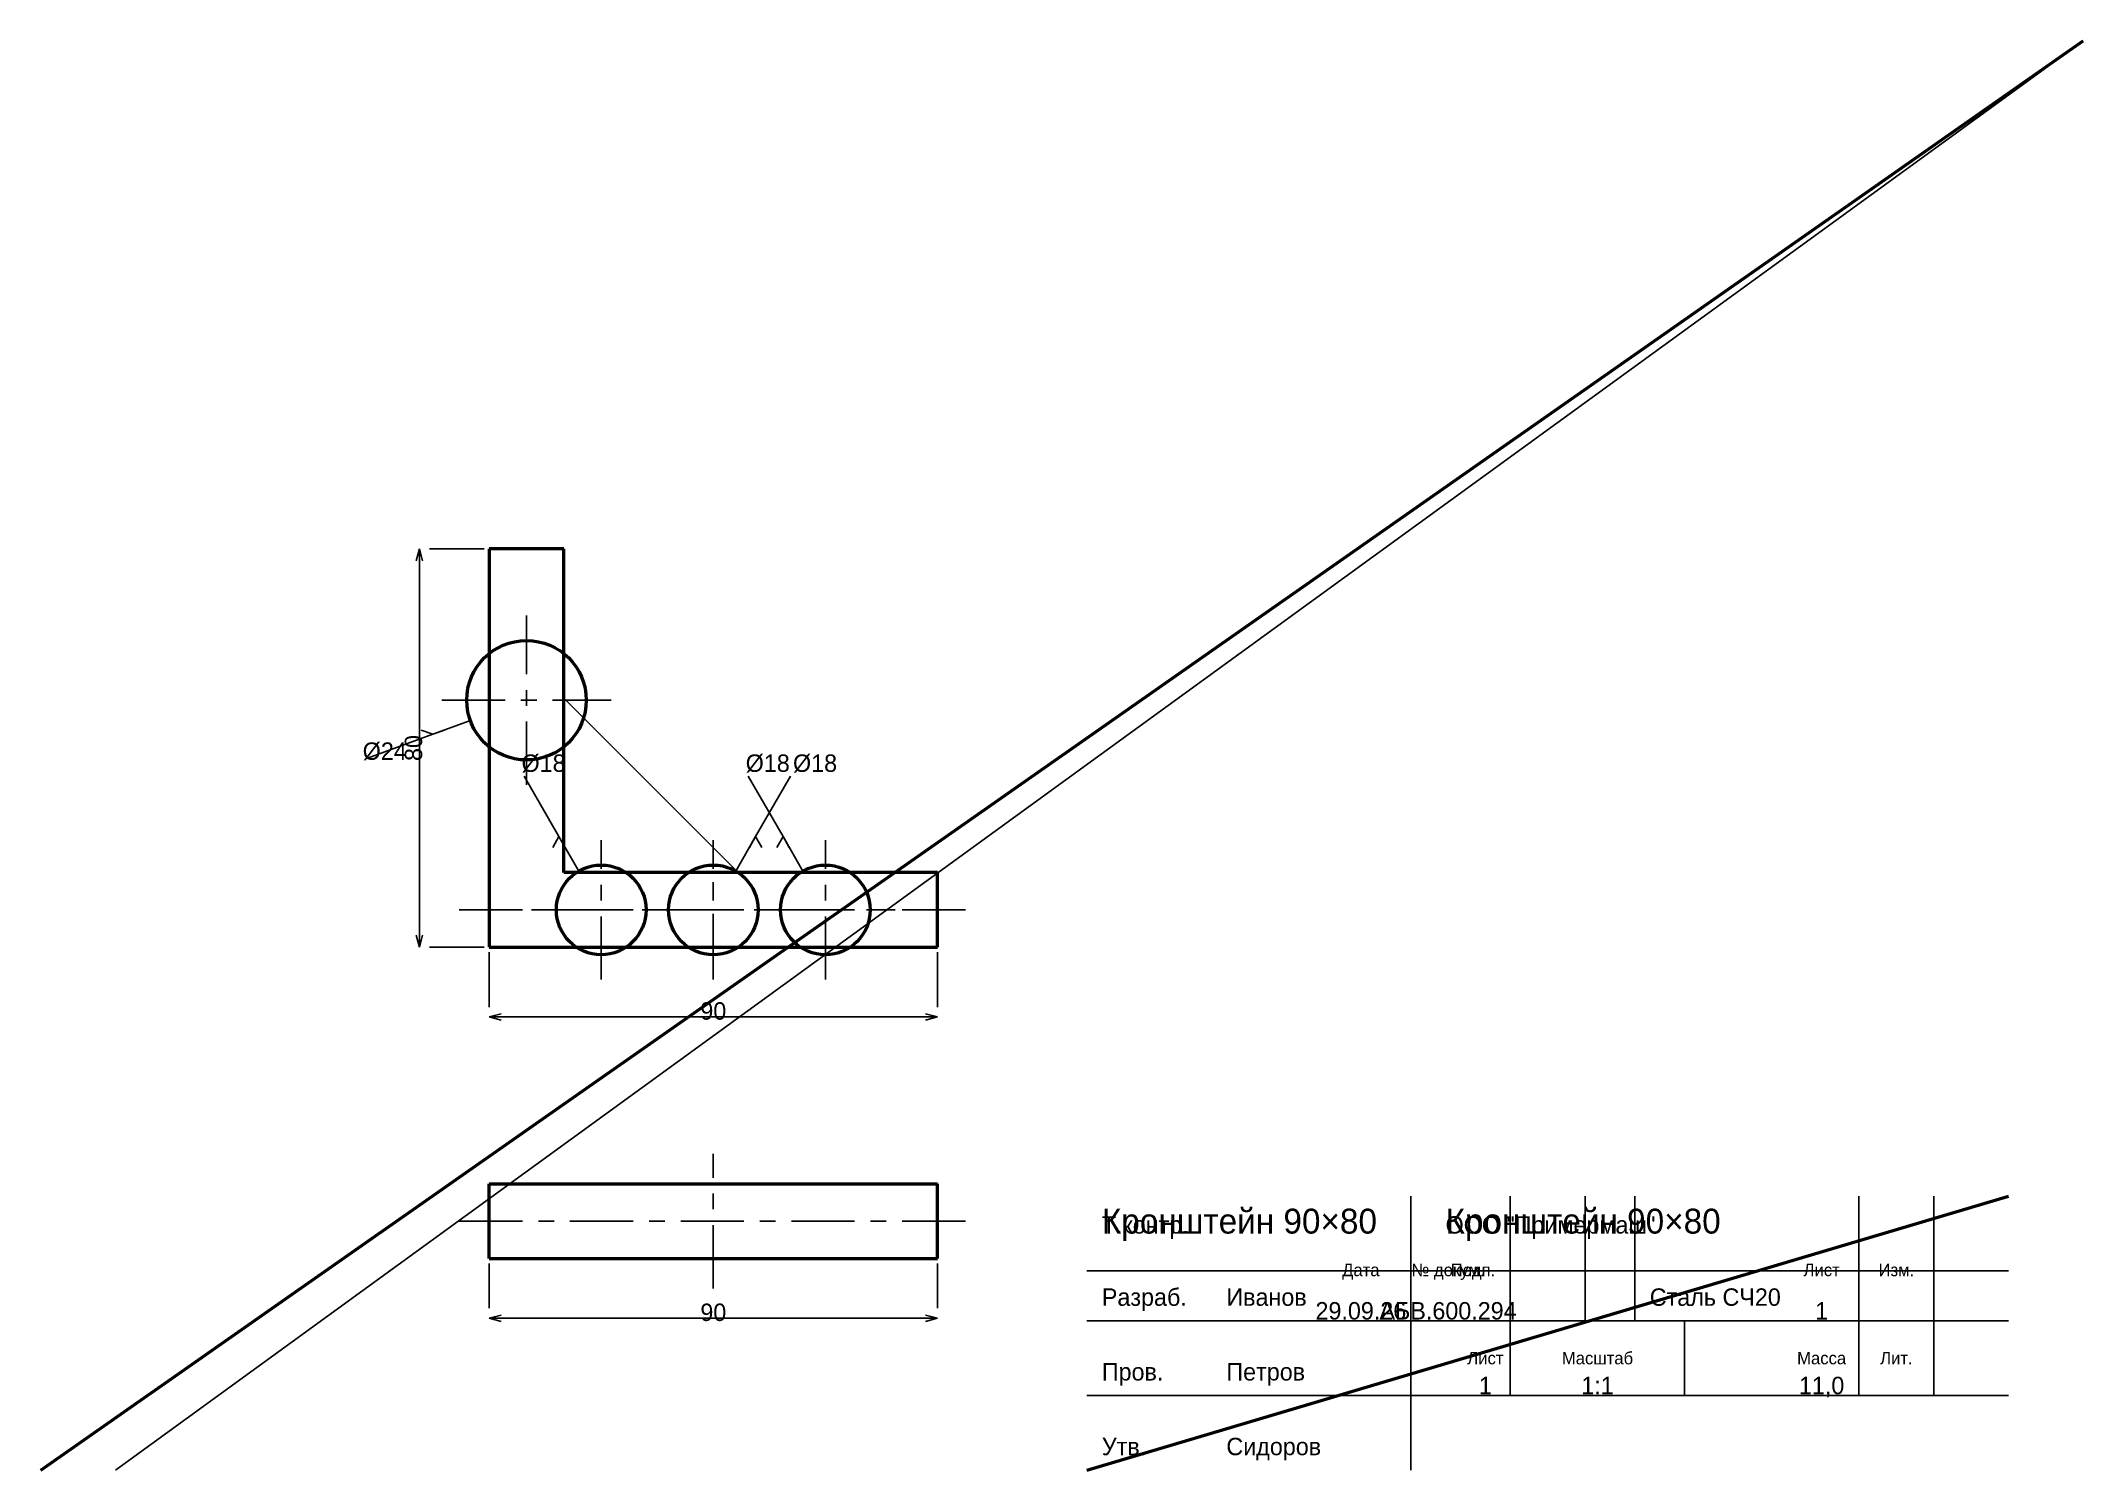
# Model space of a CAD drawing. Header units: millimetres. Extents: x 5 to 415, y 5 to 292.
import ezdxf
from ezdxf.enums import TextEntityAlignment as Align

# ---------------------------------------------------------------- set-up
doc = ezdxf.new("R2010")
doc.units = ezdxf.units.MM
doc.linetypes.add('CENTER', pattern=[22.225, 12.7, -3.175, 3.175, -3.175])
doc.linetypes.add('DASHED', pattern=[9, 6, -3])
for name, color, linetype, lineweight in [('AXIS', 7, 'CENTER', 25), ('DIMS', 7, 'CONTINUOUS', 25), ('MAIN', 7, 'CONTINUOUS', 50), ('TEXT', 7, 'CONTINUOUS', 25), ('THIN', 7, 'CONTINUOUS', 25)]:
    doc.layers.add(name, color=color, linetype=linetype, lineweight=lineweight)

msp = doc.modelspace()

# ---------------------------------------------------------------- linework, layer by layer
at = {"layer": 'AXIS', "linetype": 'CENTER', "lineweight": 25}
for p, q in [((102.5, 142.6), (102.5, 176.6)), ((85.5, 159.6), (119.5, 159.6)), ((117.5, 103.5), (117.5, 131.5)), ((140, 103.5), (140, 131.5)), ((162.5, 103.5), (162.5, 131.5)), ((140, 104), (140, 131)), ((89, 117.5), (191, 117.5)), ((103.5, 117.5), (131.5, 117.5)), ((126, 117.5), (154, 117.5)), ((148.5, 117.5), (176.5, 117.5)), ((140, 41.5), (140, 68.5)), ((89, 55), (191, 55))]:
    msp.add_line(p, q, dxfattribs=at)
at = {"layer": 'DIMS', "linetype": 'CONTINUOUS', "lineweight": 25}
for p, q in [((81, 190), (80.353, 187.585)), ((81, 110), (81, 190)), ((81, 190), (81.647, 187.585)), ((94, 190), (83, 190)), ((83.706, 152.76), (70.55, 147.971)), ((83.706, 152.76), (81.357, 153.615)), ((91.224, 155.496), (83.706, 152.76)), ((83.706, 152.76), (86.055, 153.615)), ((109, 132.222), (102, 144.347)), ((154, 132.222), (147, 144.347)), ((148.5, 132.222), (155.5, 144.347)), ((109, 132.222), (107.75, 130.057)), ((113, 125.294), (109, 132.222)), ((109, 132.222), (110.25, 130.057)), ((144.5, 125.294), (148.5, 132.222)), ((148.5, 132.222), (147.25, 130.057)), ((148.5, 132.222), (149.75, 130.057)), ((154, 132.222), (152.75, 130.057)), ((158, 125.294), (154, 132.222)), ((154, 132.222), (155.25, 130.057)), ((81, 110), (80.353, 112.415)), ((81, 110), (81.647, 112.415)), ((94, 110), (83, 110)), ((95, 109), (95, 98)), ((185, 109), (185, 98)), ((95, 96), (97.415, 96.647)), ((95, 96), (185, 96)), ((95, 96), (97.415, 95.353)), ((185, 96), (182.585, 96.647)), ((185, 96), (182.585, 95.353)), ((95, 46.5), (95, 37.5)), ((185, 46.5), (185, 37.5)), ((95, 35.5), (97.415, 36.147)), ((95, 35.5), (185, 35.5)), ((95, 35.5), (97.415, 34.853)), ((185, 35.5), (182.585, 36.147)), ((185, 35.5), (182.585, 34.853))]:
    msp.add_line(p, q, dxfattribs=at)
at = {"layer": 'MAIN', "linetype": 'CONTINUOUS', "lineweight": 50}
for p, q in [((5, 5), (415, 292)), ((110, 190), (95, 190)), ((95, 190), (95, 110)), ((110, 125), (110, 190)), ((185, 125), (110, 125)), ((185, 110), (185, 125)), ((95, 110), (185, 110)), ((95, 62.5), (185, 62.5)), ((95, 47.5), (95, 62.5)), ((185, 47.5), (185, 62.5)), ((215, 5), (400, 60)), ((95, 47.5), (185, 47.5))]:
    msp.add_line(p, q, dxfattribs=at)
for centre, radius in [((102.5, 159.6), 12), ((117.5, 117.5), 9), ((140, 117.5), 9), ((162.5, 117.5), 9)]:
    msp.add_circle(centre, radius, dxfattribs=at)
at = {"layer": 'THIN', "linetype": 'CONTINUOUS', "lineweight": 25}
for p, q in [((20, 5), (415, 292)), ((145, 125), (110, 160)), ((110, 125), (145, 125)), ((280, 5), (280, 60)), ((300, 35), (300, 60)), ((315, 35), (315, 60)), ((325, 35), (325, 60)), ((370, 35), (370, 60)), ((385, 35), (385, 60)), ((215, 45), (400, 45)), ((215, 35), (400, 35)), ((300, 20), (300, 35)), ((335, 20), (335, 35)), ((370, 20), (370, 35)), ((385, 20), (385, 35)), ((215, 20), (400, 20))]:
    msp.add_line(p, q, dxfattribs=at)
at = {"layer": 'THIN', "linetype": 'DASHED', "lineweight": 25}
for p, q in [((108.5, 62.5), (126.5, 62.5)), ((131, 62.5), (149, 62.5)), ((153.5, 62.5), (171.5, 62.5))]:
    msp.add_line(p, q, dxfattribs=at)

# ---------------------------------------------------------------- texts
at = {"layer": 'DIMS', "linetype": 'CONTINUOUS', "lineweight": 25}
msp.add_text('80', height=3.5, rotation=90, dxfattribs=at).set_placement((79.8, 150), align=Align.MIDDLE_CENTER)
for s, p in [('%%c24', (69.611, 147.629)), ('%%c18', (101.5, 145.213)), ('%%c18', (146.5, 145.213)), ('%%c18', (156, 145.213))]:
    msp.add_text(s, height=3.5, dxfattribs=at).set_placement(p)
for p in [(140, 97.2), (140, 36.7)]:
    msp.add_text('90', height=3.5, dxfattribs=at).set_placement(p, align=Align.MIDDLE_CENTER)
at = {"layer": 'TEXT', "linetype": 'CONTINUOUS', "lineweight": 25}
for s, height, p in [('Кронштейн 90×80', 5, (218, 52.5)), ('Кронштейн 90×80', 5, (287, 52.5)), ('Т.контр.', 3.5, (218, 52.5)), ('ООО "Примермаш"', 3.5, (287, 52.5)), ('Разраб.', 3.5, (218, 38)), ('Иванов', 3.5, (243, 38)), ('Сталь СЧ20', 3.5, (328, 38)), ('Пров.', 3.5, (218, 23)), ('Петров', 3.5, (243, 23)), ('Утв.', 3.5, (218, 8)), ('Сидоров', 3.5, (243, 8))]:
    msp.add_text(s, height=height, dxfattribs=at).set_placement(p)
for s, height, p in [('Дата', 2.5, (270, 45.2)), ('№ докум.', 2.5, (287.5, 45.2)), ('Подп.', 2.5, (292.5, 45.2)), ('Лист', 2.5, (362.5, 45.2)), ('Изм.', 2.5, (377.5, 45.2)), ('29.09.26', 3.5, (270, 37)), ('АБВ.600.294', 3.5, (287.5, 37)), ('1', 3.5, (362.5, 37)), ('Лист', 2.5, (295, 27.5)), ('Масштаб', 2.5, (317.5, 27.5)), ('Масса', 2.5, (362.5, 27.5)), ('Лит.', 2.5, (377.5, 27.5)), ('1', 3.5, (295, 22)), ('1:1', 3.5, (317.5, 22)), ('11,0', 3.5, (362.5, 22))]:
    msp.add_text(s, height=height, dxfattribs=at).set_placement(p, align=Align.MIDDLE_CENTER)

doc.saveas('drawing.dxf')
